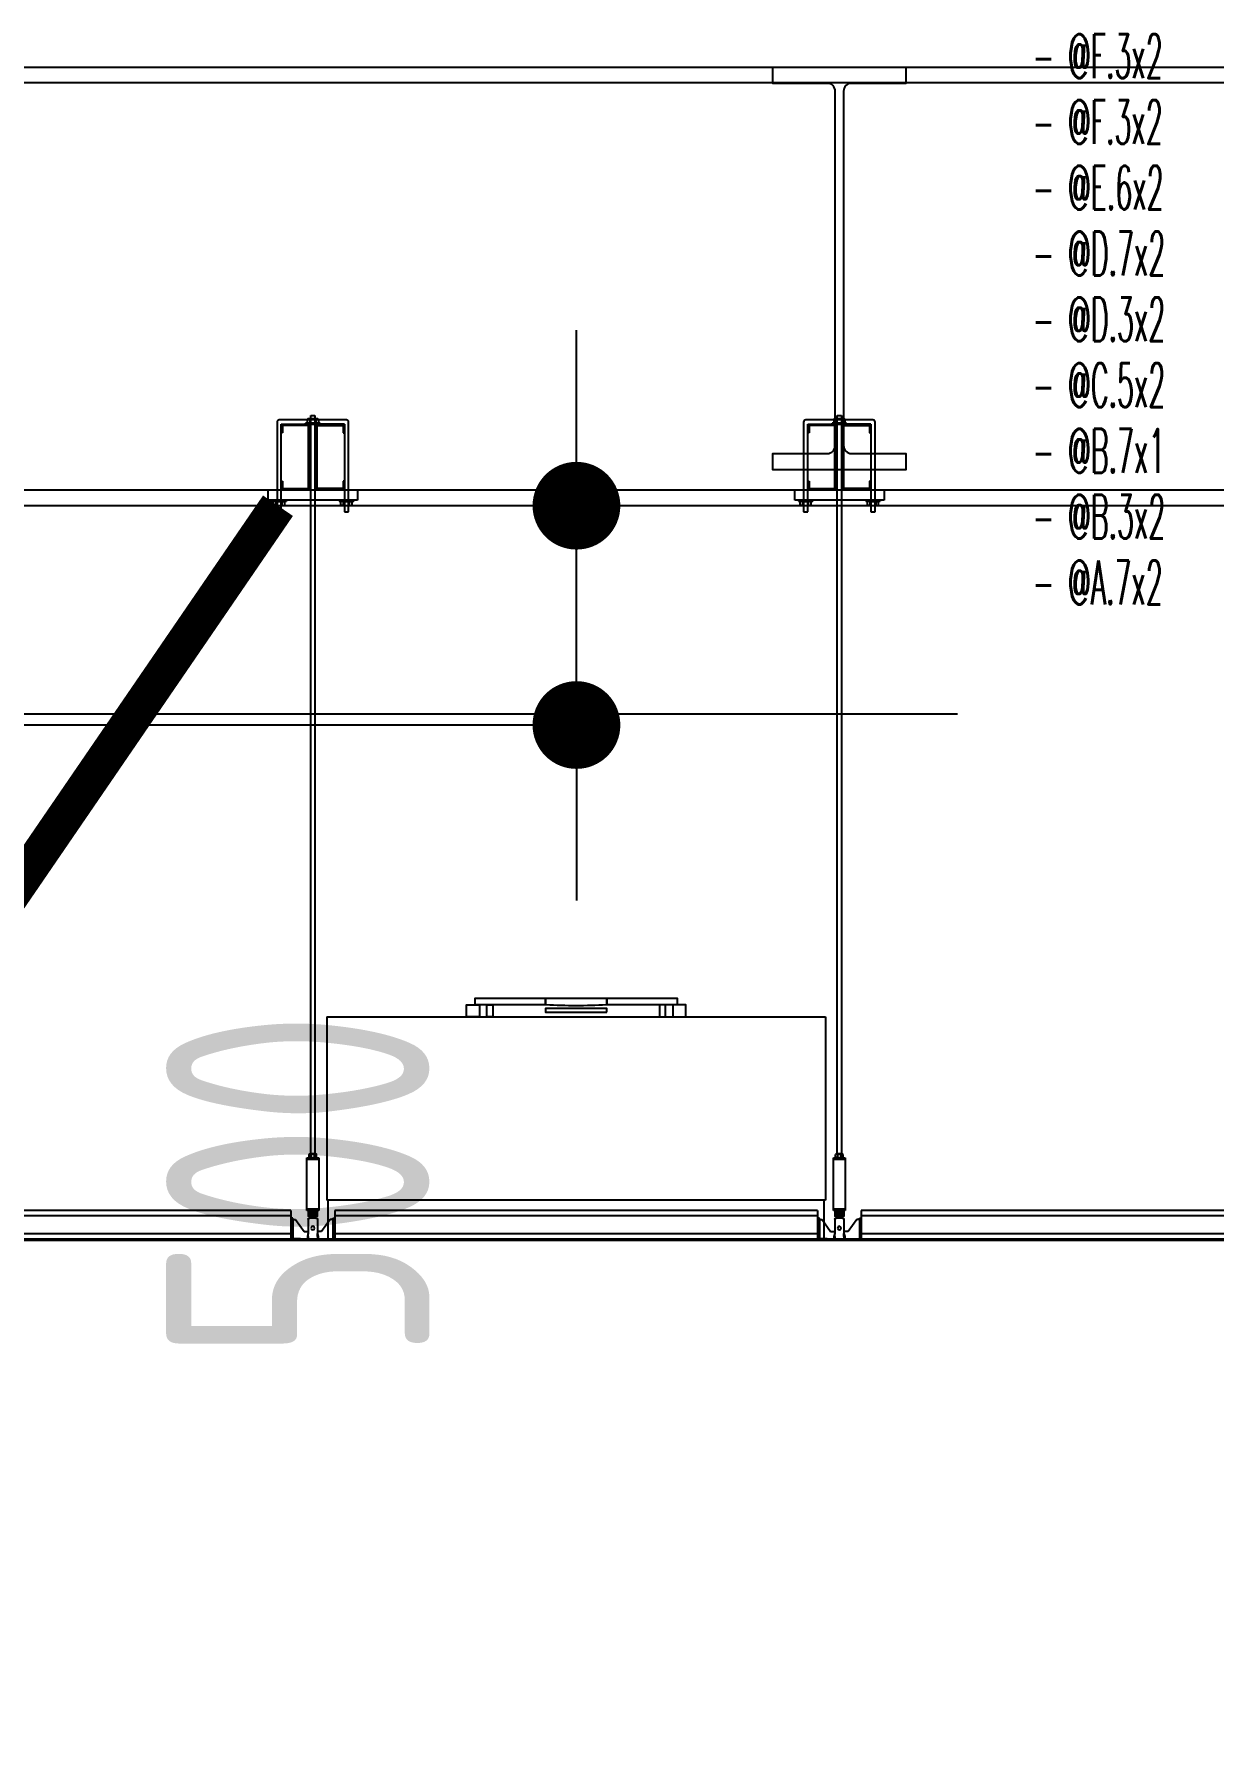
# Model space of a CAD drawing. Header units: millimetres. Extents: x -32710 to 654186, y -254124 to 420220.
# Drawn here: x 249965 to 252653, y 389900 to 393800 of the extents above; entities that cross this region are included whole.
import ezdxf
from ezdxf.enums import TextEntityAlignment as Align
from ezdxf.xclip import XClip

# ---------------------------------------------------------------- set-up
doc = ezdxf.new("R2010")
doc.units = ezdxf.units.MM
doc.header["$LTSCALE"] = 1000
for name, color, linetype in [('DSMK', 10, 'Continuous'), ('FFU', 145, 'Continuous'), ('M-TXT', 3, 'Continuous'), ('TPH12-SEC-@E$0$KABE1', 252, 'Continuous'), ('TPH12-SEC-@E$0$SIN-M', 252, 'Continuous'), ('TPH12-SEC-@E$0$STEEL2', 252, 'Continuous'), ('TPH12-SEC-@E$0$STEEL3', 252, 'Continuous'), ('YFSHI-02(E-LINE)$0$SH-LINE-10', 10, 'Continuous'), ('YFSHI-02(E-LINE)$0$SH-LINE-130', 130, 'Continuous'), ('YFSHI-02(E-LINE)$0$SH-LINE-82', 82, 'Continuous')]:
    doc.layers.add(name, color=color, linetype=linetype)
doc.styles.add('aa-txt', font='simplex.shx', dxfattribs={"width": 0.7, "bigfont": 'chineset.shx'})
doc.styles.add('TPH12-SEC-@E$0$dim-txt', font='isocp.shx', dxfattribs={"width": 0.7, "bigfont": 'chineset.shx'})
doc.dimstyles.new('adim-1500', dxfattribs={"dimscale": 1000, "dimtxt": 0.375, "dimasz": 0.25, "dimexe": 0.1, "dimexo": 0.5, "dimgap": 0.15, "dimtad": 0, "dimdec": 4, "dimtxsty": 'aa-txt', "dimcen": 3.75, "dimclrd": 3, "dimclre": 3, "dimclrt": 256, "dimadec": 0, "dimazin": 0, "dimtfac": 1, "dimtdec": 4, "dimtmove": 0, "dimatfit": 3, "dimfxl": 0.1, "dimarcsym": 0})
doc.dimstyles.new('TPH12-SEC-@E$0$ARCH-dim-2000', dxfattribs={"dimscale": 2000, "dimtxt": 0.3, "dimasz": 0.1, "dimexe": 0.1, "dimexo": 0.1, "dimgap": 0.05, "dimtad": 1, "dimdec": 0, "dimrnd": 0.1, "dimdsep": 46, "dimlunit": 6, "dimtxsty": 'TPH12-SEC-@E$0$dim-txt', "dimblk": 'TPH12-SEC-@E$0$_Dot', "dimblk1": 'TPH12-SEC-@E$0$_Origin', "dimblk2": 'TPH12-SEC-@E$0$_Origin', "dimcen": 2, "dimclrd": 256, "dimclre": 256, "dimclrt": 256, "dimadec": 0, "dimazin": 0, "dimtfac": 1, "dimtdec": 1, "dimtix": 1, "dimtmove": 2, "dimatfit": 3, "dimldrblk": 'TPH12-SEC-@E$0$_Origin', "dimfxl": 1, "dimtvp": 1, "dimtolj": 1, "dimarcsym": 0})

# ---------------------------------------------------------------- blocks, each defined once
blk = doc.blocks.new('TPH12-SEC-@E$0$_Dot')
at = {"color": 0, "linetype": 'ByBlock', "lineweight": -2}
blk.add_line((-0.5, 0), (-1, 0), dxfattribs=at)
at = {"color": 0, "linetype": 'ByBlock', "const_width": 0.5}
blk.add_lwpolyline([(-0.25, 0, 1), (0.25, 0, 1)], format="xyb", close=True, dxfattribs=at)
blk = doc.blocks.new('*D2633')
at = {"layer": 'DEFPOINTS', "color": 0, "transparency": 16777216}
for p in [(251200.8, 392725), (251200.8, 392725), (251200.8, 392225)]:
    blk.add_point(p, dxfattribs=at)
at = {"layer": 'TPH12-SEC-@E$0$SIN-M', "lineweight": -2, "transparency": 16777216}
for p, q in [((251200.8, 392925), (251200.8, 393125)), ((251200.8, 392225), (251200.8, 392725)), ((251200.8, 392025), (251200.8, 391825))]:
    blk.add_line(p, q, dxfattribs=at)
at = {"layer": 'TPH12-SEC-@E$0$SIN-M', "lineweight": -2, "transparency": 16777216, "xscale": 200, "yscale": 200, "zscale": 200}
for p, rotation in [((251200.8, 392725), 270), ((251200.8, 392225), 90)]:
    blk.add_blockref('TPH12-SEC-@E$0$_Dot', p, dxfattribs=dict(at, rotation=rotation))
at = {"layer": 'TPH12-SEC-@E$0$SIN-M', "transparency": 16777216, "insert": (250565.6, 391175.5), "char_height": 600, "attachment_point": 5, "rotation": 90, "style": 'TPH12-SEC-@E$0$dim-txt'}
blk.add_mtext('\\A1;500', dxfattribs=at)
blk = doc.blocks.new('TPH12-SEC-@E$0$_Origin')
at = {"color": 0, "linetype": 'ByBlock', "lineweight": -2}
blk.add_line((0, 0), (-1, 0), dxfattribs=at)
blk.add_circle((0, 0), 0.5, dxfattribs=at)
blk = doc.blocks.new('YFSHI-02(E-LINE)$0$CEILING-A')
for p, q in [((-110, 6.8), (-110, 0)), ((-110, 6.8), (0, 6.8)), ((-110, 5.57), (0, 5.57)), ((0, 6.8), (0, 0)), ((-110, 1.52), (0, 1.52)), ((-110, 0.28), (0, 0.28)), ((-110, 0), (0, 0))]:
    blk.add_line(p, q)
blk = doc.blocks.new('YFSHI-02(E-LINE)$0$1')
for p, q in [((0.45, 5.1), (0, 5.1)), ((0, 5.1), (0, 0)), ((0.45, 4.8), (0.45, 5.1)), ((0.45, 4.8), (1.05, 4.8)), ((0.45, 4.8), (0.45, 0.28)), ((1.05, 4.8), (3, 2.05)), ((3.95, 4.8), (3.95, 2.05)), ((4.25, 5.1), (5.75, 5.1)), ((6.05, 4.8), (6.05, 2.05)), ((8.95, 4.8), (7, 2.05)), ((9.55, 4.8), (8.95, 4.8)), ((9.55, 4.8), (9.55, 5.1)), ((9.55, 5.1), (10, 5.1)), ((9.55, 4.8), (9.55, 0.33)), ((10, 5.1), (10, 0)), ((9.4, 0.33), (0, 0.33)), ((0, 0.25), (5.68, 0.25)), ((0, 0), (10, 0)), ((2.2, 0), (5, 0)), ((3, 2.05), (3.95, 2.05)), ((3.95, 1.55), (3.75, 0.88)), ((3.75, 0.88), (3.95, 0.88)), ((3.75, 0.88), (3.75, 0.25)), ((3.95, 2.05), (3.95, 1.55)), ((3.95, 0.88), (3.95, 1.55)), ((3.95, 0.88), (3.95, 0.45)), ((10, 0.25), (4.32, 0.25)), ((7, 2.05), (6.05, 2.05)), ((6.05, 2.05), (6.05, 1.55)), ((6.05, 1.55), (6.25, 0.88)), ((6.05, 0.88), (6.05, 1.55)), ((6.25, 0.88), (6.05, 0.88)), ((6.05, 0.88), (6.05, 0.45)), ((6.25, 0.88), (6.25, 0.25)), ((7.8, 0.33), (10, 0.33))]:
    blk.add_line(p, q)
blk.add_lwpolyline([(4.3, 5.1), (4.3, 5.4, 0.414214), (4.2, 5.5), (3.96, 5.5, -0.414214), (3.94, 5.52), (3.94, 6.76, -0.414214), (3.98, 6.8), (4.46, 6.8, -0.414214), (4.5, 6.76), (4.5, 6.42, -0.414214), (4.48, 6.4), (4.18, 6.4, 0.414214), (4.16, 6.38), (4.16, 5.8, 0.414214), (4.26, 5.7), (5.74, 5.7, 0.414214), (5.84, 5.8), (5.84, 6.38, 0.414214), (5.82, 6.4), (5.52, 6.4, -0.414214), (5.5, 6.42), (5.5, 6.76, -0.414214), (5.54, 6.8), (6.02, 6.8, -0.414214), (6.06, 6.76), (6.06, 5.52, -0.414214), (6.04, 5.5), (5.8, 5.5, 0.414214), (5.7, 5.4), (5.7, 5.1)], format="xyb")
blk.add_lwpolyline([(4.52, 5.5, 0.414214), (4.42, 5.4), (4.42, 5.2, 0.414214), (4.52, 5.1), (5.48, 5.1, 0.414214), (5.58, 5.2), (5.58, 5.4, 0.414214), (5.48, 5.5)], format="xyb", close=True)
blk.add_circle((5, 2.8), 0.41)
for centre, radius, start, end in [((4.25, 4.8), 0.3, 90, 180), ((5.75, 4.8), 0.3, 0, 90), ((3.75, 0.45), 0.2, 270, 0), ((6.25, 0.45), 0.2, 180, 270)]:
    blk.add_arc(centre, radius, start, end)
blk = doc.blocks.new('YFSHI-02(E-LINE)')
at = {"layer": 'YFSHI-02(E-LINE)$0$SH-LINE-10'}
for p, q in [((250595.2, 391247), (250595.2, 392931)), ((250595.2, 392931), (250604.8, 392931)), ((250604.8, 392931), (250604.8, 391247)), ((251795.2, 391247), (251795.2, 392931)), ((251795.2, 392931), (251804.8, 392931)), ((251804.8, 392931), (251804.8, 391247)), ((250518.5, 392915.5), (250518.5, 392711.3)), ((250676.5, 392920.5), (250523.5, 392920.5)), ((250528, 392711.3), (250528, 392911)), ((250528, 392911), (250672, 392911)), ((250616.5, 392913.1), (250583.5, 392913.1)), ((250583.5, 392911), (250583.5, 392913.1)), ((250616.5, 392911), (250583.5, 392911)), ((250587.3, 392921.8), (250587.3, 392914.3)), ((250587.3, 392921.8), (250587.3, 392914.3)), ((250611.7, 392923), (250588.3, 392923)), ((250611.7, 392923), (250588.3, 392923)), ((250590.7, 392922.7), (250588.3, 392922.7)), ((250590.7, 392922.7), (250588.3, 392922.7)), ((250590.7, 392913.4), (250588.3, 392913.4)), ((250590.7, 392913.4), (250588.3, 392913.4)), ((250611.7, 392913.1), (250588.3, 392913.1)), ((250593.2, 392921.8), (250593.2, 392914.3)), ((250593.2, 392921.8), (250593.2, 392914.3)), ((250603.5, 392922.7), (250596.5, 392922.7)), ((250603.5, 392922.7), (250596.5, 392922.7)), ((250603.5, 392913.4), (250596.5, 392913.4)), ((250603.5, 392913.4), (250596.5, 392913.4)), ((250606.8, 392921.8), (250606.8, 392914.3)), ((250606.8, 392921.8), (250606.8, 392914.3)), ((250609.3, 392922.7), (250611.7, 392922.7)), ((250609.3, 392922.7), (250611.7, 392922.7)), ((250609.3, 392913.4), (250611.7, 392913.4)), ((250609.3, 392913.4), (250611.7, 392913.4)), ((250612.7, 392921.8), (250612.7, 392914.3)), ((250612.7, 392921.8), (250612.7, 392914.3)), ((250616.5, 392911), (250616.5, 392913.1)), ((250672, 392911), (250672, 392711.3)), ((250681.5, 392737.3), (250681.5, 392915.5)), ((251718.5, 392915.5), (251718.5, 392711.3)), ((251876.5, 392920.5), (251723.5, 392920.5)), ((251728, 392711.3), (251728, 392911)), ((251728, 392911), (251872, 392911)), ((251816.5, 392913.1), (251783.5, 392913.1)), ((251783.5, 392911), (251783.5, 392913.1)), ((251816.5, 392911), (251783.5, 392911)), ((251787.3, 392921.8), (251787.3, 392914.3)), ((251787.3, 392921.8), (251787.3, 392914.3)), ((251811.7, 392923), (251788.3, 392923)), ((251811.7, 392923), (251788.3, 392923)), ((251790.7, 392922.7), (251788.3, 392922.7)), ((251790.7, 392922.7), (251788.3, 392922.7)), ((251790.7, 392913.4), (251788.3, 392913.4)), ((251790.7, 392913.4), (251788.3, 392913.4)), ((251811.7, 392913.1), (251788.3, 392913.1)), ((251793.2, 392921.8), (251793.2, 392914.3)), ((251793.2, 392921.8), (251793.2, 392914.3)), ((251803.5, 392922.7), (251796.5, 392922.7)), ((251803.5, 392922.7), (251796.5, 392922.7)), ((251803.5, 392913.4), (251796.5, 392913.4)), ((251803.5, 392913.4), (251796.5, 392913.4)), ((251806.8, 392921.8), (251806.8, 392914.3)), ((251806.8, 392921.8), (251806.8, 392914.3)), ((251809.3, 392922.7), (251811.7, 392922.7)), ((251809.3, 392922.7), (251811.7, 392922.7)), ((251809.3, 392913.4), (251811.7, 392913.4)), ((251809.3, 392913.4), (251811.7, 392913.4)), ((251812.7, 392921.8), (251812.7, 392914.3)), ((251812.7, 392921.8), (251812.7, 392914.3)), ((251816.5, 392911), (251816.5, 392913.1)), ((251872, 392911), (251872, 392711.3)), ((251881.5, 392737.3), (251881.5, 392915.5)), ((250498.2, 392761), (250701.8, 392761)), ((250498.2, 392737.3), (250498.2, 392761)), ((250701.8, 392737.3), (250498.2, 392737.3)), ((250506.7, 392737.3), (250539.8, 392737.3)), ((250506.7, 392737.3), (250506.7, 392735.2)), ((250506.7, 392735.2), (250539.8, 392735.2)), ((250510.6, 392726.5), (250510.6, 392734)), ((250510.6, 392726.5), (250510.6, 392734)), ((250511.5, 392735.2), (250535, 392735.2)), ((250514, 392734.9), (250511.6, 392734.9)), ((250514, 392734.9), (250511.6, 392734.9)), ((250516.4, 392726.5), (250516.4, 392734)), ((250516.4, 392726.5), (250516.4, 392734)), ((250519.7, 392734.9), (250526.8, 392734.9)), ((250519.7, 392734.9), (250526.8, 392734.9)), ((250530, 392726.5), (250530, 392734)), ((250530, 392726.5), (250530, 392734)), ((250532.5, 392734.9), (250534.9, 392734.9)), ((250532.5, 392734.9), (250534.9, 392734.9)), ((250535.9, 392726.5), (250535.9, 392734)), ((250535.9, 392726.5), (250535.9, 392734)), ((250539.8, 392737.3), (250539.8, 392735.2)), ((250660.2, 392737.3), (250693.3, 392737.3)), ((250660.2, 392737.3), (250660.2, 392735.2)), ((250660.2, 392735.2), (250693.3, 392735.2)), ((250664.1, 392726.5), (250664.1, 392734)), ((250664.1, 392726.5), (250664.1, 392734)), ((250665, 392735.2), (250688.5, 392735.2)), ((250667.5, 392734.9), (250665.1, 392734.9)), ((250667.5, 392734.9), (250665.1, 392734.9)), ((250670, 392726.5), (250670, 392734)), ((250670, 392726.5), (250670, 392734)), ((250673.2, 392734.9), (250680.3, 392734.9)), ((250673.2, 392734.9), (250680.3, 392734.9)), ((250681.5, 392711.3), (250681.5, 392737.3)), ((250683.6, 392726.5), (250683.6, 392734)), ((250683.6, 392726.5), (250683.6, 392734)), ((250686, 392734.9), (250688.4, 392734.9)), ((250686, 392734.9), (250688.4, 392734.9)), ((250689.4, 392726.5), (250689.4, 392734)), ((250689.4, 392726.5), (250689.4, 392734)), ((250693.3, 392737.3), (250693.3, 392735.2)), ((250701.8, 392761), (250701.8, 392737.3)), ((251698.2, 392761), (251901.8, 392761)), ((251698.2, 392737.3), (251698.2, 392761)), ((251901.8, 392737.3), (251698.2, 392737.3)), ((251706.7, 392737.3), (251739.8, 392737.3)), ((251706.7, 392737.3), (251706.7, 392735.2)), ((251706.7, 392735.2), (251739.8, 392735.2)), ((251710.6, 392726.5), (251710.6, 392734)), ((251710.6, 392726.5), (251710.6, 392734)), ((251711.5, 392735.2), (251735, 392735.2)), ((251714, 392734.9), (251711.6, 392734.9)), ((251714, 392734.9), (251711.6, 392734.9)), ((251716.4, 392726.5), (251716.4, 392734)), ((251716.4, 392726.5), (251716.4, 392734)), ((251719.7, 392734.9), (251726.8, 392734.9)), ((251719.7, 392734.9), (251726.8, 392734.9)), ((251730, 392726.5), (251730, 392734)), ((251730, 392726.5), (251730, 392734)), ((251732.5, 392734.9), (251734.9, 392734.9)), ((251732.5, 392734.9), (251734.9, 392734.9)), ((251735.9, 392726.5), (251735.9, 392734)), ((251735.9, 392726.5), (251735.9, 392734)), ((251739.8, 392737.3), (251739.8, 392735.2)), ((251860.2, 392737.3), (251893.3, 392737.3)), ((251860.2, 392737.3), (251860.2, 392735.2)), ((251860.2, 392735.2), (251893.3, 392735.2)), ((251864.1, 392726.5), (251864.1, 392734)), ((251864.1, 392726.5), (251864.1, 392734)), ((251865, 392735.2), (251888.5, 392735.2)), ((251867.5, 392734.9), (251865.1, 392734.9)), ((251867.5, 392734.9), (251865.1, 392734.9)), ((251870, 392726.5), (251870, 392734)), ((251870, 392726.5), (251870, 392734)), ((251873.2, 392734.9), (251880.3, 392734.9)), ((251873.2, 392734.9), (251880.3, 392734.9)), ((251881.5, 392711.3), (251881.5, 392737.3)), ((251883.6, 392726.5), (251883.6, 392734)), ((251883.6, 392726.5), (251883.6, 392734)), ((251886, 392734.9), (251888.4, 392734.9)), ((251886, 392734.9), (251888.4, 392734.9)), ((251889.4, 392726.5), (251889.4, 392734)), ((251889.4, 392726.5), (251889.4, 392734)), ((251893.3, 392737.3), (251893.3, 392735.2)), ((251901.8, 392761), (251901.8, 392737.3)), ((250511.5, 392725.3), (250535, 392725.3)), ((250511.5, 392725.3), (250535, 392725.3)), ((250514, 392725.7), (250511.6, 392725.7)), ((250514, 392725.7), (250511.6, 392725.7)), ((250518.5, 392711.3), (250528, 392711.3)), ((250519.7, 392725.7), (250526.8, 392725.7)), ((250519.7, 392725.7), (250526.8, 392725.7)), ((250532.5, 392725.7), (250534.9, 392725.7)), ((250532.5, 392725.7), (250534.9, 392725.7)), ((250665, 392725.3), (250688.5, 392725.3)), ((250665, 392725.3), (250688.5, 392725.3)), ((250667.5, 392725.7), (250665.1, 392725.7)), ((250667.5, 392725.7), (250665.1, 392725.7)), ((250672, 392711.3), (250681.5, 392711.3)), ((250673.2, 392725.7), (250680.3, 392725.7)), ((250673.2, 392725.7), (250680.3, 392725.7)), ((250686, 392725.7), (250688.4, 392725.7)), ((250686, 392725.7), (250688.4, 392725.7)), ((251711.5, 392725.3), (251735, 392725.3)), ((251711.5, 392725.3), (251735, 392725.3)), ((251714, 392725.7), (251711.6, 392725.7)), ((251714, 392725.7), (251711.6, 392725.7)), ((251718.5, 392711.3), (251728, 392711.3)), ((251719.7, 392725.7), (251726.8, 392725.7)), ((251719.7, 392725.7), (251726.8, 392725.7)), ((251732.5, 392725.7), (251734.9, 392725.7)), ((251732.5, 392725.7), (251734.9, 392725.7)), ((251865, 392725.3), (251888.5, 392725.3)), ((251865, 392725.3), (251888.5, 392725.3)), ((251867.5, 392725.7), (251865.1, 392725.7)), ((251867.5, 392725.7), (251865.1, 392725.7)), ((251872, 392711.3), (251881.5, 392711.3)), ((251873.2, 392725.7), (251880.3, 392725.7)), ((251873.2, 392725.7), (251880.3, 392725.7)), ((251886, 392725.7), (251888.4, 392725.7)), ((251886, 392725.7), (251888.4, 392725.7)), ((250586.6, 391238.5), (250613.4, 391238.5)), ((250586.6, 391238.5), (250613.4, 391238.5)), ((250586.6, 391118), (250586.6, 391238.5)), ((250586.6, 391118), (250586.6, 391238.5)), ((250586.6, 391238.5), (250613.4, 391238.5)), ((250591.5, 391239.3), (250591.5, 391246.1)), ((250591.5, 391239.3), (250591.5, 391246.1)), ((250592.1, 391247), (250607.9, 391247)), ((250592.1, 391247), (250607.9, 391247)), ((250592.1, 391238.5), (250607.9, 391238.5)), ((250592.1, 391238.5), (250607.9, 391238.5)), ((250594.5, 391246.7), (250592.2, 391246.7)), ((250594.5, 391246.7), (250592.2, 391246.7)), ((250594.5, 391238.7), (250592.2, 391238.7)), ((250594.5, 391238.7), (250592.2, 391238.7)), ((250604.8, 391247), (250595.2, 391247)), ((250596.2, 391239.3), (250596.2, 391246.1)), ((250596.2, 391239.3), (250596.2, 391246.1)), ((250598.5, 391246.7), (250601.5, 391246.7)), ((250598.5, 391238.7), (250601.5, 391238.7)), ((250598.5, 391238.7), (250601.5, 391238.7)), ((250603.8, 391239.3), (250603.8, 391246.1)), ((250603.8, 391239.3), (250603.8, 391246.1)), ((250605.5, 391246.7), (250607.8, 391246.7)), ((250605.5, 391246.7), (250607.8, 391246.7)), ((250605.5, 391238.7), (250607.8, 391238.7)), ((250605.5, 391238.7), (250607.8, 391238.7)), ((250608.5, 391239.3), (250608.5, 391246.1)), ((250608.5, 391239.3), (250608.5, 391246.1)), ((250613.4, 391238.5), (250613.4, 391118)), ((250613.4, 391238.5), (250613.4, 391118)), ((251786.6, 391238.5), (251813.4, 391238.5)), ((251786.6, 391238.5), (251813.4, 391238.5)), ((251786.6, 391118), (251786.6, 391238.5)), ((251786.6, 391118), (251786.6, 391238.5)), ((251786.6, 391238.5), (251813.4, 391238.5)), ((251791.5, 391239.3), (251791.5, 391246.1)), ((251791.5, 391239.3), (251791.5, 391246.1)), ((251792.1, 391247), (251807.9, 391247)), ((251792.1, 391247), (251807.9, 391247)), ((251792.1, 391238.5), (251807.9, 391238.5)), ((251792.1, 391238.5), (251807.9, 391238.5)), ((251794.5, 391246.7), (251792.2, 391246.7)), ((251794.5, 391246.7), (251792.2, 391246.7)), ((251794.5, 391238.7), (251792.2, 391238.7)), ((251794.5, 391238.7), (251792.2, 391238.7)), ((251804.8, 391247), (251795.2, 391247)), ((251796.2, 391239.3), (251796.2, 391246.1)), ((251796.2, 391239.3), (251796.2, 391246.1)), ((251798.5, 391246.7), (251801.5, 391246.7)), ((251798.5, 391238.7), (251801.5, 391238.7)), ((251798.5, 391238.7), (251801.5, 391238.7)), ((251803.8, 391239.3), (251803.8, 391246.1)), ((251803.8, 391239.3), (251803.8, 391246.1)), ((251805.5, 391246.7), (251807.8, 391246.7)), ((251805.5, 391246.7), (251807.8, 391246.7)), ((251805.5, 391238.7), (251807.8, 391238.7)), ((251805.5, 391238.7), (251807.8, 391238.7)), ((251808.5, 391239.3), (251808.5, 391246.1)), ((251808.5, 391239.3), (251808.5, 391246.1)), ((251813.4, 391238.5), (251813.4, 391118)), ((251813.4, 391238.5), (251813.4, 391118)), ((250613.4, 391118), (250586.6, 391118)), ((250613.4, 391118), (250586.6, 391118)), ((250592.1, 391108.9), (250592.1, 391113.3)), ((250608.1, 391113.3), (250592.1, 391113.3)), ((250608.3, 391108.9), (250592.1, 391108.9)), ((250593.2, 391108.9), (250593.2, 391113.3)), ((250595.6, 391113.3), (250595.6, 391113.9)), ((250604.3, 391113.9), (250595.6, 391113.9)), ((250595.8, 391108.9), (250595.8, 391113.3)), ((250595.9, 391113.9), (250595.9, 391118)), ((250604.1, 391113.9), (250604.1, 391118)), ((250604.3, 391113.3), (250604.3, 391113.9)), ((250608.3, 391109), (250608.3, 391113.1)), ((251813.4, 391118), (251786.6, 391118)), ((251813.4, 391118), (251786.6, 391118)), ((251792.1, 391108.9), (251792.1, 391113.3)), ((251808.1, 391113.3), (251792.1, 391113.3)), ((251808.3, 391108.9), (251792.1, 391108.9)), ((251793.2, 391108.9), (251793.2, 391113.3)), ((251795.6, 391113.3), (251795.6, 391113.9)), ((251804.3, 391113.9), (251795.6, 391113.9)), ((251795.8, 391108.9), (251795.8, 391113.3)), ((251795.9, 391113.9), (251795.9, 391118)), ((251804.1, 391113.9), (251804.1, 391118)), ((251804.3, 391113.3), (251804.3, 391113.9)), ((251808.3, 391109), (251808.3, 391113.1))]:
    blk.add_line(p, q, dxfattribs=at)
for points in [[(250586.6, 391234.8), (250613.4, 391234.8)], [(250586.6, 391234.8), (250613.4, 391234.8)], [(251786.6, 391234.8), (251813.4, 391234.8)], [(251786.6, 391234.8), (251813.4, 391234.8)], [(250586.6, 391121.6), (250613.4, 391121.6)], [(250586.6, 391121.6), (250613.4, 391121.6)], [(251786.6, 391121.6), (251813.4, 391121.6)], [(251786.6, 391121.6), (251813.4, 391121.6)]]:
    blk.add_lwpolyline(points, dxfattribs=at)
for centre, radius, start, end in [((250523.5, 392915.5), 5, 90, 180), ((250589.3, 392921.2), 2.1, 120.5681, 163.207), ((250589.3, 392921.2), 2.1, 120.5681, 163.207), ((250589.1, 392920.8), 2.02, 111.8965, 149.5654), ((250589.1, 392920.8), 2.02, 111.8965, 149.5654), ((250589.1, 392915.3), 2.02, 210.4346, 248.1035), ((250589.1, 392915.3), 2.02, 210.4346, 248.1035), ((250589.3, 392914.9), 2.1, 196.793, 239.4319), ((250589.3, 392914.9), 2.1, 196.793, 239.4319), ((250589.3, 392914.6), 8.18, 61.7885, 80.1123), ((250589.3, 392914.6), 8.18, 61.7885, 80.1123), ((250589.3, 392921.5), 8.18, 279.8877, 298.2115), ((250589.3, 392921.5), 8.18, 279.8877, 298.2115), ((250597.2, 392913.2), 9.43, 94.1532, 114.8761), ((250597.2, 392913.2), 9.43, 94.1532, 114.8761), ((250597.2, 392922.8), 9.43, 245.1239, 265.8468), ((250597.2, 392922.8), 9.43, 245.1239, 265.8468), ((250602.8, 392913.2), 9.43, 65.1239, 85.8468), ((250602.8, 392913.2), 9.43, 65.1239, 85.8468), ((250602.8, 392922.8), 9.43, 274.1532, 294.8761), ((250602.8, 392922.8), 9.43, 274.1532, 294.8761), ((250610.7, 392914.6), 8.18, 99.8877, 118.2115), ((250610.7, 392914.6), 8.18, 99.8877, 118.2115), ((250610.7, 392921.5), 8.18, 241.7885, 260.1123), ((250610.7, 392921.5), 8.18, 241.7885, 260.1123), ((250610.7, 392921.2), 2.1, 16.793, 59.4319), ((250610.7, 392921.2), 2.1, 16.793, 59.4319), ((250610.9, 392920.8), 2.02, 30.4346, 68.1035), ((250610.9, 392920.8), 2.02, 30.4346, 68.1035), ((250610.7, 392914.9), 2.1, 300.5681, 343.207), ((250610.9, 392915.3), 2.02, 291.8965, 329.5654), ((250610.9, 392915.3), 2.02, 291.8965, 329.5654), ((250610.7, 392914.9), 2.1, 300.5681, 343.207), ((250676.5, 392915.5), 5, 0, 90), ((251723.5, 392915.5), 5, 90, 180), ((251789.3, 392921.2), 2.1, 120.5681, 163.207), ((251789.3, 392921.2), 2.1, 120.5681, 163.207), ((251789.1, 392920.8), 2.02, 111.8965, 149.5654), ((251789.1, 392920.8), 2.02, 111.8965, 149.5654), ((251789.1, 392915.3), 2.02, 210.4346, 248.1035), ((251789.1, 392915.3), 2.02, 210.4346, 248.1035), ((251789.3, 392914.9), 2.1, 196.793, 239.4319), ((251789.3, 392914.9), 2.1, 196.793, 239.4319), ((251789.3, 392914.6), 8.18, 61.7885, 80.1123), ((251789.3, 392914.6), 8.18, 61.7885, 80.1123), ((251789.3, 392921.5), 8.18, 279.8877, 298.2115), ((251789.3, 392921.5), 8.18, 279.8877, 298.2115), ((251797.2, 392913.2), 9.43, 94.1532, 114.8761), ((251797.2, 392913.2), 9.43, 94.1532, 114.8761), ((251797.2, 392922.8), 9.43, 245.1239, 265.8468), ((251797.2, 392922.8), 9.43, 245.1239, 265.8468), ((251802.8, 392913.2), 9.43, 65.1239, 85.8468), ((251802.8, 392913.2), 9.43, 65.1239, 85.8468), ((251802.8, 392922.8), 9.43, 274.1532, 294.8761), ((251802.8, 392922.8), 9.43, 274.1532, 294.8761), ((251810.7, 392914.6), 8.18, 99.8877, 118.2115), ((251810.7, 392914.6), 8.18, 99.8877, 118.2115), ((251810.7, 392921.5), 8.18, 241.7885, 260.1123), ((251810.7, 392921.5), 8.18, 241.7885, 260.1123), ((251810.7, 392921.2), 2.1, 16.793, 59.4319), ((251810.7, 392921.2), 2.1, 16.793, 59.4319), ((251810.9, 392920.8), 2.02, 30.4346, 68.1035), ((251810.9, 392920.8), 2.02, 30.4346, 68.1035), ((251810.7, 392914.9), 2.1, 300.5681, 343.207), ((251810.9, 392915.3), 2.02, 291.8965, 329.5654), ((251810.9, 392915.3), 2.02, 291.8965, 329.5654), ((251810.7, 392914.9), 2.1, 300.5681, 343.207), ((251876.5, 392915.5), 5, 0, 90), ((250512.6, 392733.4), 2.1, 120.5681, 163.207), ((250512.6, 392733.4), 2.1, 120.5681, 163.207), ((250512.3, 392733), 2.02, 111.8965, 149.5654), ((250512.3, 392733), 2.02, 111.8965, 149.5654), ((250512.6, 392726.8), 8.18, 61.7885, 80.1123), ((250512.6, 392726.8), 8.18, 61.7885, 80.1123), ((250520.4, 392725.5), 9.43, 94.1532, 114.8761), ((250520.4, 392725.5), 9.43, 94.1532, 114.8761), ((250526.1, 392725.5), 9.43, 65.1239, 85.8468), ((250526.1, 392725.5), 9.43, 65.1239, 85.8468), ((250533.9, 392726.8), 8.18, 99.8877, 118.2115), ((250533.9, 392726.8), 8.18, 99.8877, 118.2115), ((250534.2, 392733), 2.02, 30.4346, 68.1035), ((250534.2, 392733), 2.02, 30.4346, 68.1035), ((250533.9, 392733.4), 2.1, 16.793, 59.4319), ((250533.9, 392733.4), 2.1, 16.793, 59.4319), ((250666.1, 392733.4), 2.1, 120.5681, 163.207), ((250666.1, 392733.4), 2.1, 120.5681, 163.207), ((250665.8, 392733), 2.02, 111.8965, 149.5654), ((250665.8, 392733), 2.02, 111.8965, 149.5654), ((250666.1, 392726.8), 8.18, 61.7885, 80.1123), ((250666.1, 392726.8), 8.18, 61.7885, 80.1123), ((250673.9, 392725.5), 9.43, 94.1532, 114.8761), ((250673.9, 392725.5), 9.43, 94.1532, 114.8761), ((250679.6, 392725.5), 9.43, 65.1239, 85.8468), ((250679.6, 392725.5), 9.43, 65.1239, 85.8468), ((250687.4, 392726.8), 8.18, 99.8877, 118.2115), ((250687.4, 392726.8), 8.18, 99.8877, 118.2115), ((250687.7, 392733), 2.02, 30.4346, 68.1035), ((250687.7, 392733), 2.02, 30.4346, 68.1035), ((250687.4, 392733.4), 2.1, 16.793, 59.4319), ((250687.4, 392733.4), 2.1, 16.793, 59.4319), ((251712.6, 392733.4), 2.1, 120.5681, 163.207), ((251712.6, 392733.4), 2.1, 120.5681, 163.207), ((251712.3, 392733), 2.02, 111.8965, 149.5654), ((251712.3, 392733), 2.02, 111.8965, 149.5654), ((251712.6, 392726.8), 8.18, 61.7885, 80.1123), ((251712.6, 392726.8), 8.18, 61.7885, 80.1123), ((251720.4, 392725.5), 9.43, 94.1532, 114.8761), ((251720.4, 392725.5), 9.43, 94.1532, 114.8761), ((251726.1, 392725.5), 9.43, 65.1239, 85.8468), ((251726.1, 392725.5), 9.43, 65.1239, 85.8468), ((251733.9, 392726.8), 8.18, 99.8877, 118.2115), ((251733.9, 392726.8), 8.18, 99.8877, 118.2115), ((251734.2, 392733), 2.02, 30.4346, 68.1035), ((251734.2, 392733), 2.02, 30.4346, 68.1035), ((251733.9, 392733.4), 2.1, 16.793, 59.4319), ((251733.9, 392733.4), 2.1, 16.793, 59.4319), ((251866.1, 392733.4), 2.1, 120.5681, 163.207), ((251866.1, 392733.4), 2.1, 120.5681, 163.207), ((251865.8, 392733), 2.02, 111.8965, 149.5654), ((251865.8, 392733), 2.02, 111.8965, 149.5654), ((251866.1, 392726.8), 8.18, 61.7885, 80.1123), ((251866.1, 392726.8), 8.18, 61.7885, 80.1123), ((251873.9, 392725.5), 9.43, 94.1532, 114.8761), ((251873.9, 392725.5), 9.43, 94.1532, 114.8761), ((251879.6, 392725.5), 9.43, 65.1239, 85.8468), ((251879.6, 392725.5), 9.43, 65.1239, 85.8468), ((251887.4, 392726.8), 8.18, 99.8877, 118.2115), ((251887.4, 392726.8), 8.18, 99.8877, 118.2115), ((251887.7, 392733), 2.02, 30.4346, 68.1035), ((251887.7, 392733), 2.02, 30.4346, 68.1035), ((251887.4, 392733.4), 2.1, 16.793, 59.4319), ((251887.4, 392733.4), 2.1, 16.793, 59.4319), ((250512.3, 392727.5), 2.02, 210.4346, 248.1035), ((250512.6, 392727.1), 2.1, 196.793, 239.4319), ((250512.6, 392727.1), 2.1, 196.793, 239.4319), ((250512.3, 392727.5), 2.02, 210.4346, 248.1035), ((250512.6, 392733.7), 8.18, 279.8877, 298.2115), ((250512.6, 392733.7), 8.18, 279.8877, 298.2115), ((250520.4, 392735.1), 9.43, 245.1239, 265.8468), ((250520.4, 392735.1), 9.43, 245.1239, 265.8468), ((250526.1, 392735.1), 9.43, 274.1532, 294.8761), ((250526.1, 392735.1), 9.43, 274.1532, 294.8761), ((250533.9, 392733.7), 8.18, 241.7885, 260.1123), ((250533.9, 392733.7), 8.18, 241.7885, 260.1123), ((250534.2, 392727.5), 2.02, 291.8965, 329.5654), ((250534.2, 392727.5), 2.02, 291.8965, 329.5654), ((250533.9, 392727.1), 2.1, 300.5681, 343.207), ((250533.9, 392727.1), 2.1, 300.5681, 343.207), ((250665.8, 392727.5), 2.02, 210.4346, 248.1035), ((250666.1, 392727.1), 2.1, 196.793, 239.4319), ((250666.1, 392727.1), 2.1, 196.793, 239.4319), ((250665.8, 392727.5), 2.02, 210.4346, 248.1035), ((250666.1, 392733.7), 8.18, 279.8877, 298.2115), ((250666.1, 392733.7), 8.18, 279.8877, 298.2115), ((250673.9, 392735.1), 9.43, 245.1239, 265.8468), ((250673.9, 392735.1), 9.43, 245.1239, 265.8468), ((250679.6, 392735.1), 9.43, 274.1532, 294.8761), ((250679.6, 392735.1), 9.43, 274.1532, 294.8761), ((250687.4, 392733.7), 8.18, 241.7885, 260.1123), ((250687.4, 392733.7), 8.18, 241.7885, 260.1123), ((250687.7, 392727.5), 2.02, 291.8965, 329.5654), ((250687.7, 392727.5), 2.02, 291.8965, 329.5654), ((250687.4, 392727.1), 2.1, 300.5681, 343.207), ((250687.4, 392727.1), 2.1, 300.5681, 343.207), ((251712.3, 392727.5), 2.02, 210.4346, 248.1035), ((251712.6, 392727.1), 2.1, 196.793, 239.4319), ((251712.6, 392727.1), 2.1, 196.793, 239.4319), ((251712.3, 392727.5), 2.02, 210.4346, 248.1035), ((251712.6, 392733.7), 8.18, 279.8877, 298.2115), ((251712.6, 392733.7), 8.18, 279.8877, 298.2115), ((251720.4, 392735.1), 9.43, 245.1239, 265.8468), ((251720.4, 392735.1), 9.43, 245.1239, 265.8468), ((251726.1, 392735.1), 9.43, 274.1532, 294.8761), ((251726.1, 392735.1), 9.43, 274.1532, 294.8761), ((251733.9, 392733.7), 8.18, 241.7885, 260.1123), ((251733.9, 392733.7), 8.18, 241.7885, 260.1123), ((251734.2, 392727.5), 2.02, 291.8965, 329.5654), ((251734.2, 392727.5), 2.02, 291.8965, 329.5654), ((251733.9, 392727.1), 2.1, 300.5681, 343.207), ((251733.9, 392727.1), 2.1, 300.5681, 343.207), ((251865.8, 392727.5), 2.02, 210.4346, 248.1035), ((251866.1, 392727.1), 2.1, 196.793, 239.4319), ((251866.1, 392727.1), 2.1, 196.793, 239.4319), ((251865.8, 392727.5), 2.02, 210.4346, 248.1035), ((251866.1, 392733.7), 8.18, 279.8877, 298.2115), ((251866.1, 392733.7), 8.18, 279.8877, 298.2115), ((251873.9, 392735.1), 9.43, 245.1239, 265.8468), ((251873.9, 392735.1), 9.43, 245.1239, 265.8468), ((251879.6, 392735.1), 9.43, 274.1532, 294.8761), ((251879.6, 392735.1), 9.43, 274.1532, 294.8761), ((251887.4, 392733.7), 8.18, 241.7885, 260.1123), ((251887.4, 392733.7), 8.18, 241.7885, 260.1123), ((251887.7, 392727.5), 2.02, 291.8965, 329.5654), ((251887.7, 392727.5), 2.02, 291.8965, 329.5654), ((251887.4, 392727.1), 2.1, 300.5681, 343.207), ((251887.4, 392727.1), 2.1, 300.5681, 343.207), ((250592.9, 391245.7), 1.46, 120.5681, 163.207), ((250592.9, 391245.7), 1.46, 120.5681, 163.207), ((250592.7, 391245.4), 1.4, 111.8965, 149.5654), ((250592.7, 391245.4), 1.4, 111.8965, 149.5654), ((250592.9, 391239.7), 1.46, 196.793, 239.4319), ((250592.7, 391240), 1.4, 210.4346, 248.1035), ((250592.7, 391240), 1.4, 210.4346, 248.1035), ((250592.9, 391239.7), 1.46, 196.793, 239.4319), ((250593.6, 391241.1), 5.67, 61.7885, 80.1123), ((250593.6, 391241.1), 5.67, 61.7885, 80.1123), ((250593.6, 391244.3), 5.67, 279.8877, 298.2115), ((250593.6, 391244.3), 5.67, 279.8877, 298.2115), ((250599, 391240.2), 6.54, 94.1532, 114.8761), ((250599, 391240.2), 6.54, 94.1532, 114.8761), ((250599, 391245.2), 6.54, 245.1239, 265.8468), ((250599, 391245.2), 6.54, 245.1239, 265.8468), ((250601, 391240.2), 6.54, 65.1239, 85.8468), ((250601, 391240.2), 6.54, 65.1239, 85.8468), ((250601, 391245.2), 6.54, 274.1532, 294.8761), ((250601, 391245.2), 6.54, 274.1532, 294.8761), ((250606.4, 391241.1), 5.67, 99.8877, 118.2115), ((250606.4, 391241.1), 5.67, 99.8877, 118.2115), ((250606.4, 391244.3), 5.67, 241.7885, 260.1123), ((250606.4, 391244.3), 5.67, 241.7885, 260.1123), ((250607.3, 391245.4), 1.4, 30.4346, 68.1035), ((250607.3, 391245.4), 1.4, 30.4346, 68.1035), ((250607.3, 391240), 1.4, 291.8965, 329.5654), ((250607.3, 391240), 1.4, 291.8965, 329.5654), ((250607.1, 391245.7), 1.46, 16.793, 59.4319), ((250607.1, 391245.7), 1.46, 16.793, 59.4319), ((250607.1, 391239.7), 1.46, 300.5681, 343.207), ((250607.1, 391239.7), 1.46, 300.5681, 343.207), ((251792.9, 391245.7), 1.46, 120.5681, 163.207), ((251792.9, 391245.7), 1.46, 120.5681, 163.207), ((251792.7, 391245.4), 1.4, 111.8965, 149.5654), ((251792.7, 391245.4), 1.4, 111.8965, 149.5654), ((251792.9, 391239.7), 1.46, 196.793, 239.4319), ((251792.7, 391240), 1.4, 210.4346, 248.1035), ((251792.7, 391240), 1.4, 210.4346, 248.1035), ((251792.9, 391239.7), 1.46, 196.793, 239.4319), ((251793.6, 391241.1), 5.67, 61.7885, 80.1123), ((251793.6, 391241.1), 5.67, 61.7885, 80.1123), ((251793.6, 391244.3), 5.67, 279.8877, 298.2115), ((251793.6, 391244.3), 5.67, 279.8877, 298.2115), ((251799, 391240.2), 6.54, 94.1532, 114.8761), ((251799, 391240.2), 6.54, 94.1532, 114.8761), ((251799, 391245.2), 6.54, 245.1239, 265.8468), ((251799, 391245.2), 6.54, 245.1239, 265.8468), ((251801, 391240.2), 6.54, 65.1239, 85.8468), ((251801, 391240.2), 6.54, 65.1239, 85.8468), ((251801, 391245.2), 6.54, 274.1532, 294.8761), ((251801, 391245.2), 6.54, 274.1532, 294.8761), ((251806.4, 391241.1), 5.67, 99.8877, 118.2115), ((251806.4, 391241.1), 5.67, 99.8877, 118.2115), ((251806.4, 391244.3), 5.67, 241.7885, 260.1123), ((251806.4, 391244.3), 5.67, 241.7885, 260.1123), ((251807.3, 391245.4), 1.4, 30.4346, 68.1035), ((251807.3, 391245.4), 1.4, 30.4346, 68.1035), ((251807.3, 391240), 1.4, 291.8965, 329.5654), ((251807.3, 391240), 1.4, 291.8965, 329.5654), ((251807.1, 391245.7), 1.46, 16.793, 59.4319), ((251807.1, 391245.7), 1.46, 16.793, 59.4319), ((251807.1, 391239.7), 1.46, 300.5681, 343.207), ((251807.1, 391239.7), 1.46, 300.5681, 343.207), ((250597.4, 391111.1), 5.76, 157.8828, 180.1952), ((250597.4, 391111.1), 5.76, 179.8048, 202.1172), ((250605.9, 391111.2), 2.29, 356.5141, 63.2222), ((250605.9, 391111.2), 2.29, 356.5141, 63.2222), ((250605.9, 391111), 2.29, 296.7778, 3.4859), ((250608.1, 391113.1), 0.2, 0, 90), ((250608.3, 391109), 0.0625, 270, 0), ((251797.4, 391111.1), 5.76, 157.8828, 180.1952), ((251797.4, 391111.1), 5.76, 179.8048, 202.1172), ((251805.9, 391111.2), 2.29, 356.5141, 63.2222), ((251805.9, 391111.2), 2.29, 356.5141, 63.2222), ((251805.9, 391111), 2.29, 296.7778, 3.4859), ((251808.1, 391113.1), 0.2, 0, 90), ((251808.3, 391109), 0.0625, 270, 0)]:
    blk.add_arc(centre, radius, start, end, dxfattribs=at)
at = {"layer": 'YFSHI-02(E-LINE)$0$SH-LINE-130'}
for p, q in [((250528, 392891), (250528, 392911)), ((250528, 392911), (250593, 392911)), ((250531, 392891), (250528, 392891)), ((250590, 392908), (250531, 392908)), ((250531, 392908), (250531, 392891)), ((250590, 392764), (250590, 392908)), ((250593, 392911), (250593, 392761)), ((250672, 392911), (250607, 392911)), ((250607, 392911), (250607, 392761)), ((250610, 392764), (250610, 392908)), ((250610, 392908), (250669, 392908)), ((250669, 392908), (250669, 392891)), ((250669, 392891), (250672, 392891)), ((250672, 392891), (250672, 392911)), ((251728, 392891), (251728, 392911)), ((251728, 392911), (251793, 392911)), ((251731, 392891), (251728, 392891)), ((251790, 392908), (251731, 392908)), ((251731, 392908), (251731, 392891)), ((251790, 392764), (251790, 392908)), ((251793, 392911), (251793, 392761)), ((251872, 392911), (251807, 392911)), ((251807, 392911), (251807, 392761)), ((251810, 392764), (251810, 392908)), ((251810, 392908), (251869, 392908)), ((251869, 392908), (251869, 392891)), ((251869, 392891), (251872, 392891)), ((251872, 392891), (251872, 392911)), ((250528, 392761), (250528, 392781)), ((250528, 392781), (250531, 392781)), ((250531, 392781), (250531, 392764)), ((250672, 392781), (250669, 392781)), ((250669, 392781), (250669, 392764)), ((250672, 392761), (250672, 392781)), ((251728, 392761), (251728, 392781)), ((251728, 392781), (251731, 392781)), ((251731, 392781), (251731, 392764)), ((251872, 392781), (251869, 392781)), ((251869, 392781), (251869, 392764)), ((251872, 392761), (251872, 392781)), ((250593, 392761), (250528, 392761)), ((250531, 392764), (250590, 392764)), ((250607, 392761), (250672, 392761)), ((250669, 392764), (250610, 392764)), ((251793, 392761), (251728, 392761)), ((251731, 392764), (251790, 392764)), ((251807, 392761), (251872, 392761)), ((251869, 392764), (251810, 392764))]:
    blk.add_line(p, q, dxfattribs=at)
at = {"layer": 'YFSHI-02(E-LINE)$0$SH-LINE-130', "const_width": 82.6}
blk.add_lwpolyline([(249420.7, 391118), (250520.6, 392725)], dxfattribs=at)
at = {"layer": 'YFSHI-02(E-LINE)$0$SH-LINE-82', "xscale": -10, "yscale": 10, "zscale": 10}
for name, p in [('YFSHI-02(E-LINE)$0$CEILING-A', (249450, 391050)), ('YFSHI-02(E-LINE)$0$1', (250650, 391050)), ('YFSHI-02(E-LINE)$0$CEILING-A', (250650, 391050)), ('YFSHI-02(E-LINE)$0$1', (251850, 391050)), ('YFSHI-02(E-LINE)$0$CEILING-A', (251850, 391050))]:
    blk.add_blockref(name, p, dxfattribs=at)
blk = doc.blocks.new('FFU-120x120x55')
for p, q in [((-56.8, 50.8), (-56.8, 9)), ((56.8, 50.8), (-56.8, 50.8)), ((56.8, 50.8), (56.8, 9)), ((-56.8, 9), (56.8, 9)), ((-56.5, 0), (-56.5, 9)), ((56.5, 0), (56.5, 9)), ((-56.5, 0), (56.5, 0))]:
    blk.add_line(p, q)
for points in [[(-7, 54.87, 0.414214), (-7.13, 55), (-23, 55), (-23, 53.5), (-7.13, 53.5, 0.414214), (-7, 53.63)], [(6.87, 53.49, 0.396463), (7, 53.63), (7, 54.87, 0.414214), (6.87, 55), (-6.87, 55, 0.414214), (-7, 54.87), (-7, 53.63, 0.396539), (-6.87, 53.49, 0.029282)], [(7.13, 53.5), (23, 53.5), (23, 55), (7.13, 55, 0.414214), (7, 54.87), (7, 53.63, 0.414214)]]:
    blk.add_lwpolyline(points, format="xyb", close=True)
for points in [[(-22.03, 50.8), (-25, 50.8), (-25, 53.5), (-22.03, 53.5), (-22.03, 51.04)], [(-19, 50.8), (-20.35, 50.8), (-20.35, 53.5), (-19, 53.5), (-19, 51.04)], [(-7, 51.8), (-7, 52.7), (7, 52.7), (7, 51.8)], [(19, 50.8), (20.35, 50.8), (20.35, 53.5), (19, 53.5), (19, 50.95)], [(22.03, 50.8), (25, 50.8), (25, 53.5), (22.03, 53.5), (22.03, 50.95)]]:
    blk.add_lwpolyline(points, close=True)
blk = doc.blocks.new('*D2552')
at = {"layer": 'DEFPOINTS', "color": 0}
for p in [(245562.5, 392250), (252569.3, 392250), (252569.3, 385950)]:
    blk.add_point(p, dxfattribs=at)
at = {"layer": 'DSMK', "color": 3, "lineweight": -2, "transparency": 16777216}
for p, q in [((252069.3, 392250), (245462.5, 392250)), ((245562.5, 392000), (245562.5, 389712.5)), ((245562.5, 386200), (245562.5, 388487.5)), ((252069.3, 385950), (245462.5, 385950))]:
    blk.add_line(p, q, dxfattribs=at)
at = {"layer": 'DSMK', "color": 3, "transparency": 16777216}
for points in [[(245520.8, 392000), (245604.1, 392000), (245562.5, 392250)], [(245520.8, 386200), (245604.1, 386200), (245562.5, 385950)]]:
    blk.add_solid(points, dxfattribs=at)
at = {"layer": 'DSMK', "transparency": 16777216, "insert": (245562.5, 389100), "char_height": 375, "attachment_point": 5, "rotation": 90, "style": 'aa-txt'}
blk.add_mtext('6300', dxfattribs=at)
blk = doc.blocks.new('TPH12-SEC-@E')
at = {"layer": 'TPH12-SEC-@E$0$KABE1'}
blk.add_line((47000, 393725), (273000, 393725), dxfattribs=at)
at = {"layer": 'TPH12-SEC-@E$0$SIN-M'}
blk.add_line((251200.8, 392225), (248422.5, 392225), dxfattribs=at)
at = {"layer": 'TPH12-SEC-@E$0$STEEL2'}
blk.add_lwpolyline([(251648.5, 393725), (251951.5, 393725), (251951.5, 393688), (251827.5, 393688, 0.414214), (251809.5, 393670), (251809.5, 392862, 0.414214), (251827.5, 392844), (251951.5, 392844), (251951.5, 392807), (251648.5, 392807), (251648.5, 392844), (251772.5, 392844, 0.414214), (251790.5, 392862), (251790.5, 393670, 0.414214), (251772.5, 393688), (251648.5, 393688)], format="xyb", close=True, dxfattribs=at)
at = {"layer": 'TPH12-SEC-@E$0$STEEL3', "linetype": 'Continuous'}
for p, q in [((255650, 393689), (247950, 393689)), ((247950, 392761), (255650, 392761)), ((255650, 392725), (247950, 392725))]:
    blk.add_line(p, q, dxfattribs=at)
at = {"layer": 'TPH12-SEC-@E$0$SIN-M'}
dim = blk.add_linear_dim(base=(251200.8, 392725), p1=(251200.8, 392225), p2=(251200.8, 392725), angle=90, dimstyle='TPH12-SEC-@E$0$ARCH-dim-2000', dxfattribs=at)
dim.commit()
dim.dimension.update_dxf_attribs({"geometry": '*D2633', "text_midpoint": (250565.6, 391175.5), "dimtype": 129})

msp = doc.modelspace()

# ---------------------------------------------------------------- block references
msp.add_blockref('TPH12-SEC-@E', (0, 0))
ref = msp.add_blockref('YFSHI-02(E-LINE)', (0, 0))
XClip(ref).set_block_clipping_path([(193435.9728033519, 355635.7797075855), (305020.60558715, 413217.0386999981)])
at = {"layer": 'FFU', "xscale": -10, "yscale": 10, "zscale": 10}
msp.add_blockref('FFU-120x120x55', (251200, 391052), dxfattribs=at)

# ---------------------------------------------------------------- texts
at = {"layer": 'M-TXT', "style": 'aa-txt', "width": 0.45}
for s, p in [('- @F.3x2', (252240, 393750)), ('- @F.3x2', (252240, 393600)), ('- @E.6x2', (252240, 393450)), ('- @D.7x2', (252240, 393300)), ('- @D.3x2', (252240, 393150)), ('- @C.5x2', (252240, 393000)), ('- @B.7x1', (252240, 392850)), ('- @B.3x2', (252240, 392700)), ('- @A.7x2', (252240, 392550))]:
    msp.add_text(s, height=100, dxfattribs=at).set_placement(p, align=Align.MIDDLE_LEFT)

# ---------------------------------------------------------------- dimensions: what is measured, and where the dimension line sits
at = {"layer": 'DSMK', "color": 8}
dim = msp.add_linear_dim(base=(245562.45222, 392250), p1=(252569.26117, 385950), p2=(252569.26117, 392250), angle=90, dimstyle='adim-1500', dxfattribs=at)
dim.commit()
dim.dimension.update_dxf_attribs({"geometry": '*D2552', "text_midpoint": (245562.45222, 389100)})

doc.saveas('drawing.dxf')
